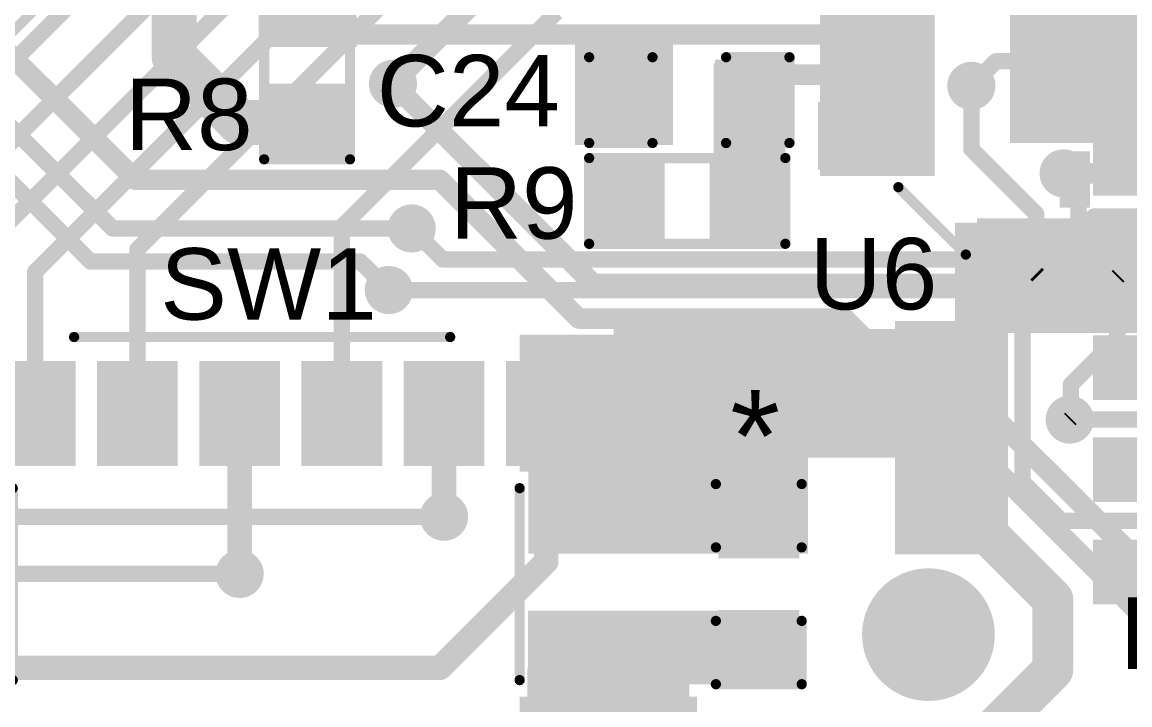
# Model space of a CAD drawing. Header units: millimetres. Extents: x -1.41 to 1.41, y -0.13 to 2.68.
# Drawn here: x -0.081 to 0.461, y 0.28 to 0.614 of the extents above; entities that cross this region are included whole.
import ezdxf

# ---------------------------------------------------------------- set-up
doc = ezdxf.new("R2010")
doc.units = ezdxf.units.MM
doc.header["$MEASUREMENT"] = 0
for name, color, linetype in [('BottomLayer', 5, 'Continuous'), ('BottomPaste', 16, 'Continuous'), ('BottomSolder', 6, 'Continuous'), ('Mechanical2', 216, 'Continuous'), ('PadHoleLayer', 156, 'Continuous'), ('TopLayer', 1, 'Continuous'), ('TopOverlay', 2, 'Continuous'), ('TopPaste', 8, 'Continuous'), ('TopSolder', 216, 'Continuous'), ('ViaHoleLayer', 16, 'Continuous')]:
    doc.layers.add(name, color=color, linetype=linetype)
doc.styles.add('Arial', font='arial.ttf', dxfattribs={"height": 0.2})

# ---------------------------------------------------------------- blocks, each defined once
blk = doc.blocks.new('TACTILE_SWITCH_13MM_ACTUATOR_8')
at = {"layer": 'TopLayer'}
for points in [[(-0.2066929, 0.11811025), (-0.1279527, 0.11811025), (-0.1279527, 0.05905515), (-0.2066929, 0.05905515)], [(0.1279528, 0.11811025), (0.206693, 0.11811025), (0.206693, 0.05905515), (0.1279528, 0.05905515)], [(-0.2066929, -0.05905515), (-0.1279527, -0.05905515), (-0.1279527, -0.11811025), (-0.2066929, -0.11811025)], [(0.1279528, -0.05905515), (0.206693, -0.05905515), (0.206693, -0.11811025), (0.1279528, -0.11811025)]]:
    blk.add_hatch(color=1, dxfattribs=at).paths.add_polyline_path(points)
at = {"layer": 'TopPaste'}
for points in [[(-0.2066929, 0.11811025), (-0.1279527, 0.11811025), (-0.1279527, 0.05905515), (-0.2066929, 0.05905515)], [(0.1279528, 0.11811025), (0.206693, 0.11811025), (0.206693, 0.05905515), (0.1279528, 0.05905515)], [(-0.2066929, -0.05905515), (-0.1279527, -0.05905515), (-0.1279527, -0.11811025), (-0.2066929, -0.11811025)], [(0.1279528, -0.05905515), (0.206693, -0.05905515), (0.206693, -0.11811025), (0.1279528, -0.11811025)]]:
    blk.add_hatch(color=8, dxfattribs=at).paths.add_polyline_path(points)
at = {"layer": 'TopSolder'}
for points in [[(-0.2106929, 0.12211025), (-0.1239527, 0.12211025), (-0.1239527, 0.05505515), (-0.2106929, 0.05505515)], [(0.1239528, 0.12211025), (0.210693, 0.12211025), (0.210693, 0.05505515), (0.1239528, 0.05505515)], [(-0.2106929, -0.05505515), (-0.1239527, -0.05505515), (-0.1239527, -0.12211025), (-0.2106929, -0.12211025)], [(0.1239528, -0.05505515), (0.210693, -0.05505515), (0.210693, -0.12211025), (0.1239528, -0.12211025)]]:
    blk.add_hatch(color=216, dxfattribs=at).paths.add_polyline_path(points)
at = {"layer": 'TopOverlay', "const_width": 0.005}
for points in [[(0.094, 0.121), (-0.09, 0.121)], [(-0.124, 0.047), (-0.124, -0.047)], [(0.1240001, 0.047), (0.1240001, -0.047)], [(0.094, -0.121), (-0.09, -0.121)]]:
    blk.add_lwpolyline(points, dxfattribs=at)
at = {"layer": 'TopOverlay', "const_width": 0.0025}
for points in [[(-0.09125, 0.121, 1), (-0.08875, 0.121, 1)], [(0.09275, 0.121, 1), (0.09525, 0.121, 1)], [(-0.12525, 0.047, 1), (-0.12275, 0.047, 1)], [(0.1227501, 0.047, 1), (0.1252501, 0.047, 1)], [(-0.12525, -0.047, 1), (-0.12275, -0.047, 1)], [(0.1227501, -0.047, 1), (0.1252501, -0.047, 1)], [(-0.09125, -0.121, 1), (-0.08875, -0.121, 1)], [(0.09275, -0.121, 1), (0.09525, -0.121, 1)]]:
    blk.add_lwpolyline(points, format="xyb", close=True, dxfattribs=at)
blk = doc.blocks.new('RES0603_10')
at = {"layer": 'TopLayer'}
for points in [[(-0.015, 0.0175), (-0.015, -0.0175), (-0.045, -0.0175), (-0.045, 0.0175)], [(0.045, 0.0175), (0.045, -0.0175), (0.015, -0.0175), (0.015, 0.0175)]]:
    blk.add_hatch(color=1, dxfattribs=at).paths.add_polyline_path(points)
at = {"layer": 'TopPaste'}
for points in [[(-0.015, 0.0175), (-0.015, -0.0175), (-0.045, -0.0175), (-0.045, 0.0175)], [(0.045, 0.0175), (0.045, -0.0175), (0.015, -0.0175), (0.015, 0.0175)]]:
    blk.add_hatch(color=8, dxfattribs=at).paths.add_polyline_path(points)
at = {"layer": 'TopSolder'}
for points in [[(-0.011, 0.0215), (-0.011, -0.0215), (-0.049, -0.0215), (-0.049, 0.0215)], [(0.049, 0.0215), (0.049, -0.0215), (0.011, -0.0215), (0.011, 0.0215)]]:
    blk.add_hatch(color=216, dxfattribs=at).paths.add_polyline_path(points)
at = {"layer": 'TopOverlay', "const_width": 0.005}
for points in [[(-0.048, -0.021), (-0.048, 0.021)], [(-0.048, 0.021), (0.048, 0.021)], [(0.048, -0.021), (0.048, 0.021)], [(-0.048, -0.021), (0.048, -0.021)]]:
    blk.add_lwpolyline(points, dxfattribs=at)
at = {"layer": 'TopOverlay', "const_width": 0.0025}
for points in [[(-0.04925, 0.021, 1), (-0.04675, 0.021, 1)], [(-0.04925, 0.021, 1), (-0.04675, 0.021, 1)], [(0.04675, 0.021, 1), (0.04925, 0.021, 1)], [(0.04675, 0.021, 1), (0.04925, 0.021, 1)], [(-0.04925, -0.021, 1), (-0.04675, -0.021, 1)], [(-0.04925, -0.021, 1), (-0.04675, -0.021, 1)], [(0.04675, -0.021, 1), (0.04925, -0.021, 1)], [(0.04675, -0.021, 1), (0.04925, -0.021, 1)]]:
    blk.add_lwpolyline(points, format="xyb", close=True, dxfattribs=at)
blk = doc.blocks.new('16_SOIC_B_15')
at = {"layer": 'BottomLayer'}
for points in [[(0.1437008, 0.186811), (0.222441, 0.186811), (0.222441, 0.163189), (0.1437008, 0.163189)], [(0.1437008, 0.136811), (0.222441, 0.136811), (0.222441, 0.113189), (0.1437008, 0.113189)], [(0.1437008, 0.086811), (0.222441, 0.086811), (0.222441, 0.063189), (0.1437008, 0.063189)], [(0.1437008, 0.036811), (0.222441, 0.036811), (0.222441, 0.013189), (0.1437008, 0.013189)], [(0.1437008, -0.013189), (0.222441, -0.013189), (0.222441, -0.036811), (0.1437008, -0.036811)], [(0.1437008, -0.063189), (0.222441, -0.063189), (0.222441, -0.086811), (0.1437008, -0.086811)]]:
    blk.add_hatch(color=5, dxfattribs=at).paths.add_polyline_path(points)
at = {"layer": 'BottomPaste'}
for points in [[(0.1437008, 0.186811), (0.222441, 0.186811), (0.222441, 0.163189), (0.1437008, 0.163189)], [(0.1437008, 0.136811), (0.222441, 0.136811), (0.222441, 0.113189), (0.1437008, 0.113189)], [(0.1437008, 0.086811), (0.222441, 0.086811), (0.222441, 0.063189), (0.1437008, 0.063189)], [(0.1437008, 0.036811), (0.222441, 0.036811), (0.222441, 0.013189), (0.1437008, 0.013189)], [(0.1437008, -0.013189), (0.222441, -0.013189), (0.222441, -0.036811), (0.1437008, -0.036811)], [(0.1437008, -0.063189), (0.222441, -0.063189), (0.222441, -0.086811), (0.1437008, -0.086811)]]:
    blk.add_hatch(color=16, dxfattribs=at).paths.add_polyline_path(points)
at = {"layer": 'BottomSolder'}
for points in [[(0.1397008, 0.190811), (0.226441, 0.190811), (0.226441, 0.159189), (0.1397008, 0.159189)], [(0.1397008, 0.140811), (0.226441, 0.140811), (0.226441, 0.109189), (0.1397008, 0.109189)], [(0.1397008, 0.090811), (0.226441, 0.090811), (0.226441, 0.059189), (0.1397008, 0.059189)], [(0.1397008, 0.040811), (0.226441, 0.040811), (0.226441, 0.009189), (0.1397008, 0.009189)], [(0.1397008, -0.009189), (0.226441, -0.009189), (0.226441, -0.040811), (0.1397008, -0.040811)], [(0.1397008, -0.059189), (0.226441, -0.059189), (0.226441, -0.090811), (0.1397008, -0.090811)]]:
    blk.add_hatch(color=6, dxfattribs=at).paths.add_polyline_path(points)
blk = doc.blocks.new('CAP_0603_81')
at = {"layer": 'TopLayer'}
for points in [[(-0.015, 0.0175), (-0.015, -0.0175), (-0.045, -0.0175), (-0.045, 0.0175)], [(0.045, 0.0175), (0.045, -0.0175), (0.015, -0.0175), (0.015, 0.0175)]]:
    blk.add_hatch(color=1, dxfattribs=at).paths.add_polyline_path(points)
at = {"layer": 'TopPaste'}
for points in [[(-0.015, 0.0175), (-0.015, -0.0175), (-0.045, -0.0175), (-0.045, 0.0175)], [(0.045, 0.0175), (0.045, -0.0175), (0.015, -0.0175), (0.015, 0.0175)]]:
    blk.add_hatch(color=8, dxfattribs=at).paths.add_polyline_path(points)
at = {"layer": 'TopSolder'}
for points in [[(-0.0126378, 0.0198622), (-0.0126378, -0.0198622), (-0.0473622, -0.0198622), (-0.0473622, 0.0198622)], [(0.0473622, 0.0198622), (0.0473622, -0.0198622), (0.0126378, -0.0198622), (0.0126378, 0.0198622)]]:
    blk.add_hatch(color=216, dxfattribs=at).paths.add_polyline_path(points)
at = {"layer": 'TopOverlay', "const_width": 0.005}
for points in [[(-0.018, 0.021), (-0.049, 0.021)], [(-0.049, -0.021), (-0.049, 0.021)], [(0.049, 0.021), (0.018, 0.021)], [(0.049, -0.021), (0.049, 0.021)], [(-0.018, -0.021), (-0.049, -0.021)], [(0.049, -0.021), (0.018, -0.021)]]:
    blk.add_lwpolyline(points, dxfattribs=at)
at = {"layer": 'TopOverlay', "const_width": 0.0025}
for points in [[(-0.05025, 0.021, 1), (-0.04775, 0.021, 1)], [(-0.05025, 0.021, 1), (-0.04775, 0.021, 1)], [(-0.01925, 0.021, 1), (-0.01675, 0.021, 1)], [(0.01675, 0.021, 1), (0.01925, 0.021, 1)], [(0.04775, 0.021, 1), (0.05025, 0.021, 1)], [(0.04775, 0.021, 1), (0.05025, 0.021, 1)], [(-0.05025, -0.021, 1), (-0.04775, -0.021, 1)], [(-0.05025, -0.021, 1), (-0.04775, -0.021, 1)], [(-0.01925, -0.021, 1), (-0.01675, -0.021, 1)], [(0.01675, -0.021, 1), (0.01925, -0.021, 1)], [(0.04775, -0.021, 1), (0.05025, -0.021, 1)], [(0.04775, -0.021, 1), (0.05025, -0.021, 1)]]:
    blk.add_lwpolyline(points, format="xyb", close=True, dxfattribs=at)
blk = doc.blocks.new('C___0603_97')
at = {"layer": 'TopLayer'}
for points in [[(-0.015, 0.0175), (-0.015, -0.0175), (-0.045, -0.0175), (-0.045, 0.0175)], [(0.045, 0.0175), (0.045, -0.0175), (0.015, -0.0175), (0.015, 0.0175)]]:
    blk.add_hatch(color=1, dxfattribs=at).paths.add_polyline_path(points)
at = {"layer": 'TopPaste'}
for points in [[(-0.015, 0.0175), (-0.015, -0.0175), (-0.045, -0.0175), (-0.045, 0.0175)], [(0.045, 0.0175), (0.045, -0.0175), (0.015, -0.0175), (0.015, 0.0175)]]:
    blk.add_hatch(color=8, dxfattribs=at).paths.add_polyline_path(points)
at = {"layer": 'TopSolder'}
for points in [[(-0.0126378, 0.0198622), (-0.0126378, -0.0198622), (-0.0473622, -0.0198622), (-0.0473622, 0.0198622)], [(0.0473622, 0.0198622), (0.0473622, -0.0198622), (0.0126378, -0.0198622), (0.0126378, 0.0198622)]]:
    blk.add_hatch(color=216, dxfattribs=at).paths.add_polyline_path(points)
at = {"layer": 'TopOverlay', "const_width": 0.005}
for points in [[(-0.049, 0.021), (-0.018, 0.021)], [(-0.049, -0.021), (-0.049, 0.021)], [(0.018, 0.021), (0.049, 0.021)], [(0.049, -0.021), (0.049, 0.021)], [(-0.049, -0.021), (-0.018, -0.021)], [(0.018, -0.021), (0.049, -0.021)]]:
    blk.add_lwpolyline(points, dxfattribs=at)
at = {"layer": 'TopOverlay', "const_width": 0.0025}
for points in [[(-0.05025, 0.021, 1), (-0.04775, 0.021, 1)], [(-0.05025, 0.021, 1), (-0.04775, 0.021, 1)], [(-0.01925, 0.021, 1), (-0.01675, 0.021, 1)], [(0.01675, 0.021, 1), (0.01925, 0.021, 1)], [(0.04775, 0.021, 1), (0.05025, 0.021, 1)], [(0.04775, 0.021, 1), (0.05025, 0.021, 1)], [(-0.05025, -0.021, 1), (-0.04775, -0.021, 1)], [(-0.05025, -0.021, 1), (-0.04775, -0.021, 1)], [(-0.01925, -0.021, 1), (-0.01675, -0.021, 1)], [(0.01675, -0.021, 1), (0.01925, -0.021, 1)], [(0.04775, -0.021, 1), (0.05025, -0.021, 1)], [(0.04775, -0.021, 1), (0.05025, -0.021, 1)]]:
    blk.add_lwpolyline(points, format="xyb", close=True, dxfattribs=at)
blk = doc.blocks.new('M55_7012642R_B_124')
at = {"layer": 'BottomLayer'}
for points in [[(-0.42185035, -0.0433072), (-0.37460625, -0.0433072), (-0.37460625, -0.1496064), (-0.42185035, -0.1496064)], [(-0.28425195, -0.12992135), (-0.31574805, -0.12992135), (-0.31574805, -0.08661425), (-0.28425195, -0.08661425)], [(-0.23425195, -0.12992135), (-0.26574805, -0.12992135), (-0.26574805, -0.08661425), (-0.23425195, -0.08661425)], [(-0.18425195, -0.12992135), (-0.21574805, -0.12992135), (-0.21574805, -0.08661425), (-0.18425195, -0.08661425)], [(-0.13425195, -0.12992135), (-0.16574805, -0.12992135), (-0.16574805, -0.08661425), (-0.13425195, -0.08661425)], [(-0.08425195, -0.12992135), (-0.11574805, -0.12992135), (-0.11574805, -0.08661425), (-0.08425195, -0.08661425)], [(-0.03425195, -0.12992135), (-0.06574805, -0.12992135), (-0.06574805, -0.08661425), (-0.03425195, -0.08661425)], [(0.01574805, -0.12992135), (-0.01574805, -0.12992135), (-0.01574805, -0.08661425), (0.01574805, -0.08661425)], [(0.06574805, -0.12992135), (0.03425195, -0.12992135), (0.03425195, -0.08661425), (0.06574805, -0.08661425)]]:
    blk.add_hatch(color=5, dxfattribs=at).paths.add_polyline_path(points)
at = {"layer": 'BottomPaste'}
for points in [[(-0.42185035, -0.0433072), (-0.37460625, -0.0433072), (-0.37460625, -0.1496064), (-0.42185035, -0.1496064)], [(-0.28425195, -0.12992135), (-0.31574805, -0.12992135), (-0.31574805, -0.08661425), (-0.28425195, -0.08661425)], [(-0.23425195, -0.12992135), (-0.26574805, -0.12992135), (-0.26574805, -0.08661425), (-0.23425195, -0.08661425)], [(-0.18425195, -0.12992135), (-0.21574805, -0.12992135), (-0.21574805, -0.08661425), (-0.18425195, -0.08661425)], [(-0.13425195, -0.12992135), (-0.16574805, -0.12992135), (-0.16574805, -0.08661425), (-0.13425195, -0.08661425)], [(-0.08425195, -0.12992135), (-0.11574805, -0.12992135), (-0.11574805, -0.08661425), (-0.08425195, -0.08661425)], [(-0.03425195, -0.12992135), (-0.06574805, -0.12992135), (-0.06574805, -0.08661425), (-0.03425195, -0.08661425)], [(0.01574805, -0.12992135), (-0.01574805, -0.12992135), (-0.01574805, -0.08661425), (0.01574805, -0.08661425)], [(0.06574805, -0.12992135), (0.03425195, -0.12992135), (0.03425195, -0.08661425), (0.06574805, -0.08661425)]]:
    blk.add_hatch(color=16, dxfattribs=at).paths.add_polyline_path(points)
at = {"layer": 'BottomSolder'}
h = blk.add_hatch(color=6, dxfattribs=at)
edge = h.paths.add_edge_path()
edge.add_arc((-0.3870079, -1e-07), 0.004, 0, 360)
for points in [[(-0.42585035, -0.0393072), (-0.37060625, -0.0393072), (-0.37060625, -0.1536064), (-0.42585035, -0.1536064)], [(-0.28025195, -0.13392135), (-0.31974805, -0.13392135), (-0.31974805, -0.08261425), (-0.28025195, -0.08261425)], [(-0.23025195, -0.13392135), (-0.26974805, -0.13392135), (-0.26974805, -0.08261425), (-0.23025195, -0.08261425)], [(-0.18025195, -0.13392135), (-0.21974805, -0.13392135), (-0.21974805, -0.08261425), (-0.18025195, -0.08261425)], [(-0.13025195, -0.13392135), (-0.16974805, -0.13392135), (-0.16974805, -0.08261425), (-0.13025195, -0.08261425)], [(-0.08025195, -0.13392135), (-0.11974805, -0.13392135), (-0.11974805, -0.08261425), (-0.08025195, -0.08261425)], [(-0.03025195, -0.13392135), (-0.06974805, -0.13392135), (-0.06974805, -0.08261425), (-0.03025195, -0.08261425)], [(0.01974805, -0.13392135), (-0.01974805, -0.13392135), (-0.01974805, -0.08261425), (0.01974805, -0.08261425)], [(0.06974805, -0.13392135), (0.03025195, -0.13392135), (0.03025195, -0.08261425), (0.06974805, -0.08261425)]]:
    blk.add_hatch(color=6, dxfattribs=at).paths.add_polyline_path(points)
at = {"layer": 'PadHoleLayer'}
h = blk.add_hatch(color=156, dxfattribs=at)
edge = h.paths.add_edge_path()
edge.add_arc((-0.3870079, -1e-07), 0.0324803, 0, 360)
at = {"layer": 'TopSolder'}
h = blk.add_hatch(color=216, dxfattribs=at)
edge = h.paths.add_edge_path()
edge.add_arc((-0.3870079, -1e-07), 0.004, 0, 360)
blk = doc.blocks.new('PRT_10474_129')
at = {"layer": 'TopOverlay', "const_width": 0.005}
blk.add_lwpolyline([(-0.318, -0.052), (-0.266, -0.104)], dxfattribs=at)
blk = doc.blocks.new('RES0603_139')
at = {"layer": 'TopLayer'}
for points in [[(-0.015, 0.0175), (-0.015, -0.0175), (-0.045, -0.0175), (-0.045, 0.0175)], [(0.045, 0.0175), (0.045, -0.0175), (0.015, -0.0175), (0.015, 0.0175)]]:
    blk.add_hatch(color=1, dxfattribs=at).paths.add_polyline_path(points)
at = {"layer": 'TopPaste'}
for points in [[(-0.015, 0.0175), (-0.015, -0.0175), (-0.045, -0.0175), (-0.045, 0.0175)], [(0.045, 0.0175), (0.045, -0.0175), (0.015, -0.0175), (0.015, 0.0175)]]:
    blk.add_hatch(color=8, dxfattribs=at).paths.add_polyline_path(points)
at = {"layer": 'TopSolder'}
for points in [[(-0.011, 0.0215), (-0.011, -0.0215), (-0.049, -0.0215), (-0.049, 0.0215)], [(0.049, 0.0215), (0.049, -0.0215), (0.011, -0.0215), (0.011, 0.0215)]]:
    blk.add_hatch(color=216, dxfattribs=at).paths.add_polyline_path(points)
at = {"layer": 'TopOverlay', "const_width": 0.005}
for points in [[(-0.048, 0.021), (0.048, 0.021)], [(-0.048, 0.021), (-0.048, -0.021)], [(0.048, 0.021), (0.048, -0.021)], [(-0.048, -0.021), (0.048, -0.021)]]:
    blk.add_lwpolyline(points, dxfattribs=at)
at = {"layer": 'TopOverlay', "const_width": 0.0025}
for points in [[(-0.04925, 0.021, 1), (-0.04675, 0.021, 1)], [(-0.04925, 0.021, 1), (-0.04675, 0.021, 1)], [(0.04675, 0.021, 1), (0.04925, 0.021, 1)], [(0.04675, 0.021, 1), (0.04925, 0.021, 1)], [(-0.04925, -0.021, 1), (-0.04675, -0.021, 1)], [(-0.04925, -0.021, 1), (-0.04675, -0.021, 1)], [(0.04675, -0.021, 1), (0.04925, -0.021, 1)], [(0.04675, -0.021, 1), (0.04925, -0.021, 1)]]:
    blk.add_lwpolyline(points, format="xyb", close=True, dxfattribs=at)
blk = doc.blocks.new('48_TQFP_EP__7X7__163')
at = {"layer": 'TopLayer'}
for points in [[(0.0984252, 0.0984252), (0.0984252, -0.0984252), (-0.0984252, -0.0984252), (-0.0984252, 0.0984252)], [(-0.14330705, -0.0429134), (-0.14330705, -0.0555118), (-0.19133855, -0.0555118), (-0.19133855, -0.0429134)], [(-0.14330705, -0.0625985), (-0.14330705, -0.0751969), (-0.19133855, -0.0751969), (-0.19133855, -0.0625985)], [(-0.14330705, -0.0822835), (-0.14330705, -0.0948819), (-0.19133855, -0.0948819), (-0.19133855, -0.0822835)], [(-0.14330705, -0.1019685), (-0.14330705, -0.1145669), (-0.19133855, -0.1145669), (-0.19133855, -0.1019685)], [(-0.1019685, -0.14330705), (-0.1019685, -0.19133855), (-0.1145669, -0.19133855), (-0.1145669, -0.14330705)], [(-0.0822835, -0.14330705), (-0.0822835, -0.19133855), (-0.0948819, -0.19133855), (-0.0948819, -0.14330705)], [(-0.0625984, -0.14330705), (-0.0625984, -0.19133855), (-0.0751968, -0.19133855), (-0.0751968, -0.14330705)], [(-0.0429134, -0.14330705), (-0.0429134, -0.19133855), (-0.0555118, -0.19133855), (-0.0555118, -0.14330705)]]:
    blk.add_hatch(color=1, dxfattribs=at).paths.add_polyline_path(points)
at = {"layer": 'TopPaste'}
for points in [[(0.0984252, 0.0984252), (0.0984252, -0.0984252), (-0.0984252, -0.0984252), (-0.0984252, 0.0984252)], [(-0.14330705, -0.0429134), (-0.14330705, -0.0555118), (-0.19133855, -0.0555118), (-0.19133855, -0.0429134)], [(-0.14330705, -0.0625985), (-0.14330705, -0.0751969), (-0.19133855, -0.0751969), (-0.19133855, -0.0625985)], [(-0.14330705, -0.0822835), (-0.14330705, -0.0948819), (-0.19133855, -0.0948819), (-0.19133855, -0.0822835)], [(-0.14330705, -0.1019685), (-0.14330705, -0.1145669), (-0.19133855, -0.1145669), (-0.19133855, -0.1019685)], [(-0.1019685, -0.14330705), (-0.1019685, -0.19133855), (-0.1145669, -0.19133855), (-0.1145669, -0.14330705)], [(-0.0822835, -0.14330705), (-0.0822835, -0.19133855), (-0.0948819, -0.19133855), (-0.0948819, -0.14330705)], [(-0.0625984, -0.14330705), (-0.0625984, -0.19133855), (-0.0751968, -0.19133855), (-0.0751968, -0.14330705)], [(-0.0429134, -0.14330705), (-0.0429134, -0.19133855), (-0.0555118, -0.19133855), (-0.0555118, -0.14330705)]]:
    blk.add_hatch(color=8, dxfattribs=at).paths.add_polyline_path(points)
at = {"layer": 'TopSolder'}
for points in [[(0.1024252, 0.1024252), (0.1024252, -0.1024252), (-0.1024252, -0.1024252), (-0.1024252, 0.1024252)], [(-0.13930705, -0.0389134), (-0.13930705, -0.0595118), (-0.19533855, -0.0595118), (-0.19533855, -0.0389134)], [(-0.13930705, -0.0585985), (-0.13930705, -0.0791969), (-0.19533855, -0.0791969), (-0.19533855, -0.0585985)], [(-0.13930705, -0.0782835), (-0.13930705, -0.0988819), (-0.19533855, -0.0988819), (-0.19533855, -0.0782835)], [(-0.13930705, -0.0979685), (-0.13930705, -0.1185669), (-0.19533855, -0.1185669), (-0.19533855, -0.0979685)], [(-0.0979685, -0.13930705), (-0.0979685, -0.19533855), (-0.1185669, -0.19533855), (-0.1185669, -0.13930705)], [(-0.0782835, -0.13930705), (-0.0782835, -0.19533855), (-0.0988819, -0.19533855), (-0.0988819, -0.13930705)], [(-0.0585984, -0.13930705), (-0.0585984, -0.19533855), (-0.0791968, -0.19533855), (-0.0791968, -0.13930705)], [(-0.0389134, -0.13930705), (-0.0389134, -0.19533855), (-0.0595118, -0.19533855), (-0.0595118, -0.13930705)]]:
    blk.add_hatch(color=216, dxfattribs=at).paths.add_polyline_path(points)
at = {"layer": 'TopOverlay', "const_width": 0.005}
blk.add_lwpolyline([(-0.157, -0.1239999), (-0.124, -0.1569999)], dxfattribs=at)
at = {"layer": 'TopOverlay', "const_width": 0.0025}
for points in [[(-0.15825, -0.1239999, 1), (-0.15575, -0.1239999, 1)], [(-0.12525, -0.1569999, 1), (-0.12275, -0.1569999, 1)]]:
    blk.add_lwpolyline(points, format="xyb", close=True, dxfattribs=at)

msp = doc.modelspace()

# ---------------------------------------------------------------- hatches: boundary and pattern name
at = {"layer": 'BottomLayer'}
h = msp.add_hatch(color=5, dxfattribs=at)
edge = h.paths.add_edge_path()
edge.add_arc((0.1, 0.584), 0.011811, 0, 360)
h = msp.add_hatch(color=5, dxfattribs=at)
edge = h.paths.add_edge_path()
edge.add_arc((0.383, 0.583), 0.011811, 0, 360)
h = msp.add_hatch(color=5, dxfattribs=at)
edge = h.paths.add_edge_path()
edge.add_arc((0.335, 0.557), 0.011811, 0, 360)
h = msp.add_hatch(color=5, dxfattribs=at)
edge = h.paths.add_edge_path()
edge.add_arc((0.4281298, 0.5401298), 0.011811, 0, 360)
h = msp.add_hatch(color=5, dxfattribs=at)
edge = h.paths.add_edge_path()
edge.add_arc((0.214, 0.526), 0.011811, 0, 360)
h = msp.add_hatch(color=5, dxfattribs=at)
edge = h.paths.add_edge_path()
edge.add_arc((0.1091631, 0.5131631), 0.011811, 0, 360)
h = msp.add_hatch(color=5, dxfattribs=at)
edge = h.paths.add_edge_path()
edge.add_arc((0.098, 0.483), 0.011811, 0, 360)
msp.add_hatch(color=5, dxfattribs=at).paths.add_polyline_path([(0.208, 0.401), (0.397, 0.401), (0.397, 0.464), (0.208, 0.464)])
h = msp.add_hatch(color=5, dxfattribs=at)
edge = h.paths.add_edge_path()
edge.add_arc((0.283, 0.432), 0.011811, 0, 360)
h = msp.add_hatch(color=5, dxfattribs=at)
edge = h.paths.add_edge_path()
edge.add_arc((0.4311184, 0.4195553), 0.011811, 0, 360)
h = msp.add_hatch(color=5, dxfattribs=at)
edge = h.paths.add_edge_path()
edge.add_arc((0.125, 0.372), 0.011811, 0, 360)
h = msp.add_hatch(color=5, dxfattribs=at)
edge = h.paths.add_edge_path()
edge.add_arc((0.025, 0.344), 0.011811, 0, 360)
at = {"layer": 'BottomSolder'}
h = msp.add_hatch(color=6, dxfattribs=at)
edge = h.paths.add_edge_path()
edge.add_arc((0.1, 0.584), 0.0059055, 0, 360)
h = msp.add_hatch(color=6, dxfattribs=at)
edge = h.paths.add_edge_path()
edge.add_arc((0.383, 0.583), 0.0059055, 0, 360)
h = msp.add_hatch(color=6, dxfattribs=at)
edge = h.paths.add_edge_path()
edge.add_arc((0.335, 0.557), 0.0059055, 0, 360)
h = msp.add_hatch(color=6, dxfattribs=at)
edge = h.paths.add_edge_path()
edge.add_arc((0.4281298, 0.5401298), 0.0059055, 0, 360)
h = msp.add_hatch(color=6, dxfattribs=at)
edge = h.paths.add_edge_path()
edge.add_arc((0.214, 0.526), 0.0059055, 0, 360)
h = msp.add_hatch(color=6, dxfattribs=at)
edge = h.paths.add_edge_path()
edge.add_arc((0.1091631, 0.5131631), 0.0059055, 0, 360)
h = msp.add_hatch(color=6, dxfattribs=at)
edge = h.paths.add_edge_path()
edge.add_arc((0.098, 0.483), 0.0059055, 0, 360)
h = msp.add_hatch(color=6, dxfattribs=at)
edge = h.paths.add_edge_path()
edge.add_arc((0.283, 0.432), 0.0059055, 0, 360)
h = msp.add_hatch(color=6, dxfattribs=at)
edge = h.paths.add_edge_path()
edge.add_arc((0.4311184, 0.4195553), 0.0059055, 0, 360)
h = msp.add_hatch(color=6, dxfattribs=at)
edge = h.paths.add_edge_path()
edge.add_arc((0.125, 0.372), 0.0059055, 0, 360)
h = msp.add_hatch(color=6, dxfattribs=at)
edge = h.paths.add_edge_path()
edge.add_arc((0.025, 0.344), 0.0059055, 0, 360)
at = {"layer": 'TopLayer'}
for points in [[(0.0342852, 0.602), (0.0822852, 0.602), (0.0822852, 0.647), (0.0342852, 0.647)], [(0.189, 0.554), (0.237, 0.554), (0.237, 0.611841), (0.189, 0.611841)], [(0.257, 0.509), (0.292, 0.509), (0.292, 0.594), (0.257, 0.594)], [(0.308, 0.542), (0.362, 0.542), (0.362, 0.575), (0.308, 0.575)], [(0.4261298, 0.5233715), (0.441, 0.5233715), (0.441, 0.5509999), (0.4261298, 0.5509999)], [(0.375, 0.464), (0.401, 0.464), (0.401, 0.516), (0.375, 0.516)], [(0.1661961, 0.354), (0.3029999, 0.354), (0.3029999, 0.456), (0.1661961, 0.456)], [(0.166, 0.29), (0.298, 0.29), (0.298, 0.326), (0.166, 0.326)], [(0.1656993, 0.2507797), (0.2449999, 0.2507797), (0.2449999, 0.2977797), (0.1656993, 0.2977797)]]:
    msp.add_hatch(color=1, dxfattribs=at).paths.add_polyline_path(points)
h = msp.add_hatch(color=1, dxfattribs=at)
edge = h.paths.add_edge_path()
edge.add_arc((0.1, 0.584), 0.011811, 0, 360)
h = msp.add_hatch(color=1, dxfattribs=at)
edge = h.paths.add_edge_path()
edge.add_arc((0.383, 0.583), 0.011811, 0, 360)
h = msp.add_hatch(color=1, dxfattribs=at)
edge = h.paths.add_edge_path()
edge.add_arc((0.335, 0.557), 0.011811, 0, 360)
h = msp.add_hatch(color=1, dxfattribs=at)
edge = h.paths.add_edge_path()
edge.add_arc((0.4281298, 0.5401298), 0.011811, 0, 360)
h = msp.add_hatch(color=1, dxfattribs=at)
edge = h.paths.add_edge_path()
edge.add_arc((0.214, 0.526), 0.011811, 0, 360)
h = msp.add_hatch(color=1, dxfattribs=at)
edge = h.paths.add_edge_path()
edge.add_arc((0.1091631, 0.5131631), 0.011811, 0, 360)
h = msp.add_hatch(color=1, dxfattribs=at)
edge = h.paths.add_edge_path()
edge.add_arc((0.098, 0.483), 0.011811, 0, 360)
h = msp.add_hatch(color=1, dxfattribs=at)
edge = h.paths.add_edge_path()
edge.add_arc((0.283, 0.432), 0.011811, 0, 360)
h = msp.add_hatch(color=1, dxfattribs=at)
edge = h.paths.add_edge_path()
edge.add_arc((0.4311184, 0.4195553), 0.011811, 0, 360)
h = msp.add_hatch(color=1, dxfattribs=at)
edge = h.paths.add_edge_path()
edge.add_arc((0.125, 0.372), 0.011811, 0, 360)
h = msp.add_hatch(color=1, dxfattribs=at)
edge = h.paths.add_edge_path()
edge.add_arc((0.025, 0.344), 0.011811, 0, 360)
at = {"layer": 'TopSolder'}
h = msp.add_hatch(color=216, dxfattribs=at)
edge = h.paths.add_edge_path()
edge.add_arc((0.1, 0.584), 0.0059055, 0, 360)
h = msp.add_hatch(color=216, dxfattribs=at)
edge = h.paths.add_edge_path()
edge.add_arc((0.383, 0.583), 0.0059055, 0, 360)
h = msp.add_hatch(color=216, dxfattribs=at)
edge = h.paths.add_edge_path()
edge.add_arc((0.335, 0.557), 0.0059055, 0, 360)
h = msp.add_hatch(color=216, dxfattribs=at)
edge = h.paths.add_edge_path()
edge.add_arc((0.4281298, 0.5401298), 0.0059055, 0, 360)
h = msp.add_hatch(color=216, dxfattribs=at)
edge = h.paths.add_edge_path()
edge.add_arc((0.214, 0.526), 0.0059055, 0, 360)
h = msp.add_hatch(color=216, dxfattribs=at)
edge = h.paths.add_edge_path()
edge.add_arc((0.1091631, 0.5131631), 0.0059055, 0, 360)
h = msp.add_hatch(color=216, dxfattribs=at)
edge = h.paths.add_edge_path()
edge.add_arc((0.098, 0.483), 0.0059055, 0, 360)
h = msp.add_hatch(color=216, dxfattribs=at)
edge = h.paths.add_edge_path()
edge.add_arc((0.283, 0.432), 0.0059055, 0, 360)
h = msp.add_hatch(color=216, dxfattribs=at)
edge = h.paths.add_edge_path()
edge.add_arc((0.4311184, 0.4195553), 0.0059055, 0, 360)
h = msp.add_hatch(color=216, dxfattribs=at)
edge = h.paths.add_edge_path()
edge.add_arc((0.125, 0.372), 0.0059055, 0, 360)
h = msp.add_hatch(color=216, dxfattribs=at)
edge = h.paths.add_edge_path()
edge.add_arc((0.025, 0.344), 0.0059055, 0, 360)
at = {"layer": 'ViaHoleLayer'}
h = msp.add_hatch(color=16, dxfattribs=at)
edge = h.paths.add_edge_path()
edge.add_arc((0.1, 0.584), 0.0059055, 0, 360)
h = msp.add_hatch(color=16, dxfattribs=at)
edge = h.paths.add_edge_path()
edge.add_arc((0.383, 0.583), 0.0059055, 0, 360)
h = msp.add_hatch(color=16, dxfattribs=at)
edge = h.paths.add_edge_path()
edge.add_arc((0.335, 0.557), 0.0059055, 0, 360)
h = msp.add_hatch(color=16, dxfattribs=at)
edge = h.paths.add_edge_path()
edge.add_arc((0.4281298, 0.5401298), 0.0059055, 0, 360)
h = msp.add_hatch(color=16, dxfattribs=at)
edge = h.paths.add_edge_path()
edge.add_arc((0.214, 0.526), 0.0059055, 0, 360)
h = msp.add_hatch(color=16, dxfattribs=at)
edge = h.paths.add_edge_path()
edge.add_arc((0.1091631, 0.5131631), 0.0059055, 0, 360)
h = msp.add_hatch(color=16, dxfattribs=at)
edge = h.paths.add_edge_path()
edge.add_arc((0.098, 0.483), 0.0059055, 0, 360)
h = msp.add_hatch(color=16, dxfattribs=at)
edge = h.paths.add_edge_path()
edge.add_arc((0.283, 0.432), 0.0059055, 0, 360)
h = msp.add_hatch(color=16, dxfattribs=at)
edge = h.paths.add_edge_path()
edge.add_arc((0.4311184, 0.4195553), 0.0059055, 0, 360)
h = msp.add_hatch(color=16, dxfattribs=at)
edge = h.paths.add_edge_path()
edge.add_arc((0.125, 0.372), 0.0059055, 0, 360)
h = msp.add_hatch(color=16, dxfattribs=at)
edge = h.paths.add_edge_path()
edge.add_arc((0.025, 0.344), 0.0059055, 0, 360)

# ---------------------------------------------------------------- linework, layer by layer
at = {"layer": 'BottomLayer'}
for points, const_width in [([(-0.225, 0.4557148), (0.0812852, 0.762)], 0.008), ([(-0.175, 0.467), (0.1040863, 0.7460863)], 0.008), ([(-0.125, 0.479), (0.1270863, 0.7310863)], 0.008), ([(0.0240001, 0.591), (0.1490864, 0.7160863)], 0.008), ([(-0.025, 0.503), (0.142, 0.67)], 0.008), ([(0.1, 0.584), (0.161, 0.645)], 0.01), ([(0.075, 0.514), (0.18, 0.619)], 0.008), ([(0.383, 0.583), (0.395, 0.595)], 0.008), ([(0.395, 0.595), (0.4859291, 0.595)], 0.008), ([(-0.075, 0.492), (0.024, 0.591)], 0.008), ([(0.024, 0.591), (0.0240001, 0.591)], 0.008), ([(0.4281298, 0.5401298), (0.4810589, 0.5401298)], 0.01), ([(0.422, 0.498), (0.443, 0.519)], 0.008), ([(0.443, 0.519), (0.5363137, 0.519)], 0.008), ([(0.075, 0.4225258), (0.075, 0.514)], 0.008), ([(0.1091631, 0.5131631), (0.1243262, 0.498)], 0.008), ([(-0.025, 0.4225258), (-0.025, 0.503)], 0.008), ([(0.1243262, 0.498), (0.422, 0.498)], 0.008), ([(-0.075, 0.4225258), (-0.075, 0.492)], 0.008), ([(0.098, 0.483), (0.3962721, 0.483)], 0.008), ([(0.3962721, 0.483), (0.408, 0.4712721)], 0.008), ([(0.408, 0.389), (0.408, 0.4712721)], 0.008), ([(0.025, 0.344), (0.025, 0.4225258)], 0.012), ([(0.125, 0.372), (0.125, 0.4225258)], 0.012), ([(0.175, 0.35), (0.175, 0.4225258)], 0.012), ([(0.4311184, 0.4195553), (0.5605553, 0.4195553)], 0.008), ([(0.3732283, 0.3811873), (0.3732283, 0.4107148)], 0.02), ([(0.3732283, 0.3811873), (0.4228213, 0.3315943)], 0.02), ([(0.408, 0.389), (0.427, 0.37)], 0.008), ([(0.427, 0.37), (0.649, 0.37)], 0.008), ([(0.123, 0.298), (0.175, 0.35)], 0.012), ([(0.4228213, 0.2969219), (0.4228213, 0.3315943)], 0.02), ([(-0.2857499, 0.298), (0.123, 0.298)], 0.012), ([(0.3732283, 0.2473289), (0.4228213, 0.2969219)], 0.02)]:
    msp.add_lwpolyline(points, dxfattribs=dict(at, const_width=const_width))
for points, const_width in [([(0.393, 0.595, 1), (0.397, 0.595, 1)], 0.004), ([(0.393, 0.595, 1), (0.397, 0.595, 1)], 0.004), ([(0.022, 0.591, 1), (0.026, 0.591, 1)], 0.004), ([(0.022, 0.591, 1), (0.026, 0.591, 1)], 0.004), ([(0.0220001, 0.591, 1), (0.0260001, 0.591, 1)], 0.004), ([(0.0220001, 0.591, 1), (0.0260001, 0.591, 1)], 0.004), ([(0.0975, 0.584, 1), (0.1025, 0.584, 1)], 0.005), ([(0.381, 0.583, 1), (0.385, 0.583, 1)], 0.004), ([(0.4256298, 0.5401298, 1), (0.4306298, 0.5401298, 1)], 0.005), ([(0.441, 0.519, 1), (0.445, 0.519, 1)], 0.004), ([(0.441, 0.519, 1), (0.445, 0.519, 1)], 0.004), ([(0.073, 0.514, 1), (0.077, 0.514, 1)], 0.004), ([(0.073, 0.514, 1), (0.077, 0.514, 1)], 0.004), ([(0.1071631, 0.5131631, 1), (0.1111631, 0.5131631, 1)], 0.004), ([(-0.027, 0.503, 1), (-0.023, 0.503, 1)], 0.004), ([(-0.027, 0.503, 1), (-0.023, 0.503, 1)], 0.004), ([(0.1223262, 0.498, 1), (0.1263262, 0.498, 1)], 0.004), ([(0.1223262, 0.498, 1), (0.1263262, 0.498, 1)], 0.004), ([(0.42, 0.498, 1), (0.424, 0.498, 1)], 0.004), ([(0.42, 0.498, 1), (0.424, 0.498, 1)], 0.004), ([(-0.077, 0.492, 1), (-0.073, 0.492, 1)], 0.004), ([(-0.077, 0.492, 1), (-0.073, 0.492, 1)], 0.004), ([(0.096, 0.483, 1), (0.1, 0.483, 1)], 0.004), ([(0.3942721, 0.483, 1), (0.3982721, 0.483, 1)], 0.004), ([(0.3942721, 0.483, 1), (0.3982721, 0.483, 1)], 0.004), ([(0.406, 0.4712721, 1), (0.41, 0.4712721, 1)], 0.004), ([(0.406, 0.4712721, 1), (0.41, 0.4712721, 1)], 0.004), ([(0.022, 0.4225258, 1), (0.028, 0.4225258, 1)], 0.006), ([(0.122, 0.4225258, 1), (0.128, 0.4225258, 1)], 0.006), ([(0.172, 0.4225258, 1), (0.178, 0.4225258, 1)], 0.006), ([(-0.077, 0.4225258, 1), (-0.073, 0.4225258, 1)], 0.004), ([(-0.027, 0.4225258, 1), (-0.023, 0.4225258, 1)], 0.004), ([(0.073, 0.4225258, 1), (0.077, 0.4225258, 1)], 0.004), ([(0.4291184, 0.4195553, 1), (0.4331184, 0.4195553, 1)], 0.004), ([(0.3682283, 0.4107148, 1), (0.3782283, 0.4107148, 1)], 0.01), ([(0.3682283, 0.3811873, 1), (0.3782283, 0.3811873, 1)], 0.01), ([(0.3682283, 0.3811873, 1), (0.3782283, 0.3811873, 1)], 0.01), ([(0.406, 0.389, 1), (0.41, 0.389, 1)], 0.004), ([(0.406, 0.389, 1), (0.41, 0.389, 1)], 0.004), ([(0.122, 0.372, 1), (0.128, 0.372, 1)], 0.006), ([(0.425, 0.37, 1), (0.429, 0.37, 1)], 0.004), ([(0.425, 0.37, 1), (0.429, 0.37, 1)], 0.004), ([(0.172, 0.35, 1), (0.178, 0.35, 1)], 0.006), ([(0.172, 0.35, 1), (0.178, 0.35, 1)], 0.006), ([(0.022, 0.344, 1), (0.028, 0.344, 1)], 0.006), ([(0.4178213, 0.3315943, 1), (0.4278213, 0.3315943, 1)], 0.01), ([(0.4178213, 0.3315943, 1), (0.4278213, 0.3315943, 1)], 0.01), ([(0.12, 0.298, 1), (0.126, 0.298, 1)], 0.006), ([(0.12, 0.298, 1), (0.126, 0.298, 1)], 0.006), ([(0.4178213, 0.2969219, 1), (0.4278213, 0.2969219, 1)], 0.01), ([(0.4178213, 0.2969219, 1), (0.4278213, 0.2969219, 1)], 0.01)]:
    msp.add_lwpolyline(points, format="xyb", close=True, dxfattribs=dict(at, const_width=const_width))
at = {"layer": 'Mechanical2', "const_width": 0.015}
msp.add_lwpolyline([(1.3976378, 1.279528, 1), (-1.3976378, 1.279528, 1)], format="xyb", close=True, dxfattribs=at)
at = {"layer": 'TopLayer'}
for points, const_width in [([(-0.007, 0.597), (-0.007, 0.654)], 0.022), ([(-0.103, 0.614), (-0.0259741, 0.5369741)], 0.01), ([(-0.1349999, 0.611), (-0.037163, 0.5131631)], 0.008), ([(0.0432852, 0.6083715), (0.0434978, 0.6081589)], 0.01), ([(0.0444978, 0.6081589), (0.3369624, 0.6081589)], 0.01), ([(-0.007, 0.597), (0.025, 0.565)], 0.022), ([(0.27, 0.5884738), (0.3369624, 0.5884738)], 0.01), ([(-0.133, 0.582), (-0.048, 0.497)], 0.008), ([(0.1, 0.584), (0.1300259, 0.5539741)], 0.01), ([(0.383, 0.5520001), (0.383, 0.583)], 0.008), ([(0.025, 0.565), (0.058, 0.565)], 0.022), ([(0.3298188, 0.5585), (0.3313787, 0.5585)], 0.022), ([(0.1300259, 0.5539741), (0.130026, 0.5539741)], 0.01), ([(0.130026, 0.5539741), (0.1980001, 0.486)], 0.01), ([(0.383, 0.5520001), (0.4146842, 0.5203159)], 0.008), ([(-0.0259741, 0.5369741), (0.1229844, 0.5369741)], 0.01), ([(0.1229844, 0.5369741), (0.1909585, 0.469)], 0.01), ([(0.4281298, 0.5401298), (0.4353876, 0.532872)], 0.008), ([(0.213, 0.526), (0.2136285, 0.5266285)], 0.022), ([(0.2136285, 0.5266285), (0.214, 0.5266285)], 0.022), ([(0.4353876, 0.4900487), (0.4353876, 0.532872)], 0.008), ([(0.4146842, 0.491067), (0.4146842, 0.5203159)], 0.008), ([(-0.037163, 0.5131631), (0.1091631, 0.5131631)], 0.008), ([(-0.048, 0.497), (0.084, 0.497)], 0.008), ([(0.084, 0.497), (0.098, 0.483)], 0.008), ([(0.388, 0.483), (0.388, 0.49)], 0.01), ([(0.3960175, 0.4842992), (0.3960175, 0.4900487)], 0.01), ([(0.4146842, 0.491067), (0.4157025, 0.4900487)], 0.008), ([(0.4544179, 0.489394), (0.4550726, 0.4900487)], 0.008), ([(0.4544179, 0.4594179), (0.4544179, 0.489394)], 0.008), ([(0.1980001, 0.486), (0.385, 0.486)], 0.01), ([(0.385, 0.486), (0.388, 0.483)], 0.01), ([(0.388, 0.427), (0.388, 0.483)], 0.01), ([(0.388, 0.483), (0.3947183, 0.483)], 0.01), ([(0.3947183, 0.483), (0.3960175, 0.4842992)], 0.01), ([(0.1909585, 0.469), (0.3210417, 0.469)], 0.01), ([(0.3210417, 0.469), (0.476, 0.3140417)], 0.01), ([(0.4316737, 0.4366737), (0.4544179, 0.4594179)], 0.008), ([(0.2163228, 0.4275827), (0.2207401, 0.432)], 0.04), ([(0.2207401, 0.432), (0.283, 0.432)], 0.04), ([(0.279, 0.37), (0.279, 0.432)], 0.025), ([(0.4316737, 0.4201106), (0.4316737, 0.4366737)], 0.008), ([(0.388, 0.427), (0.541, 0.274)], 0.01), ([(0.4311184, 0.4195553), (0.4316737, 0.4201106)], 0.008), ([(-0.171, 0.372), (0.125, 0.372)], 0.008), ([(-0.1649999, 0.344), (0.025, 0.344)], 0.008), ([(0.269, 0.299), (0.269, 0.315)], 0.008), ([(0.2765, 0.306), (0.2805, 0.31)], 0.008), ([(0.27775, 0.30475), (0.283, 0.31)], 0.008), ([(0.2805, 0.31), (0.283, 0.31)], 0.008), ([(0.283, 0.31), (0.2855, 0.31)], 0.008)]:
    msp.add_lwpolyline(points, dxfattribs=dict(at, const_width=const_width))
for points, const_width in [([(0.0407852, 0.6083715, 1), (0.0457852, 0.6083715, 1)], 0.005), ([(0.0409978, 0.6081589, 1), (0.0459978, 0.6081589, 1)], 0.005), ([(0.0419978, 0.6081589, 1), (0.0469978, 0.6081589, 1)], 0.005), ([(0.3344624, 0.6081589, 1), (0.3394624, 0.6081589, 1)], 0.005), ([(-0.0125, 0.597, 1), (-0.0015, 0.597, 1)], 0.011), ([(-0.0125, 0.597, 1), (-0.0015, 0.597, 1)], 0.011), ([(0.2675, 0.5884738, 1), (0.2725, 0.5884738, 1)], 0.005), ([(0.3344624, 0.5884738, 1), (0.3394624, 0.5884738, 1)], 0.005), ([(0.0975, 0.584, 1), (0.1025, 0.584, 1)], 0.005), ([(0.381, 0.583, 1), (0.385, 0.583, 1)], 0.004), ([(0.0195, 0.565, 1), (0.0305, 0.565, 1)], 0.011), ([(0.0195, 0.565, 1), (0.0305, 0.565, 1)], 0.011), ([(0.0525, 0.565, 1), (0.0635, 0.565, 1)], 0.011), ([(0.3243188, 0.5585, 1), (0.3353188, 0.5585, 1)], 0.011), ([(0.3258787, 0.5585, 1), (0.3368787, 0.5585, 1)], 0.011), ([(0.3258787, 0.5585, 1), (0.3368787, 0.5585, 1)], 0.011), ([(0.3295, 0.557, 1), (0.3405, 0.557, 1)], 0.011), ([(0.1275259, 0.5539741, 1), (0.1325259, 0.5539741, 1)], 0.005), ([(0.1275259, 0.5539741, 1), (0.1325259, 0.5539741, 1)], 0.005), ([(0.127526, 0.5539741, 1), (0.132526, 0.5539741, 1)], 0.005), ([(0.127526, 0.5539741, 1), (0.132526, 0.5539741, 1)], 0.005), ([(0.381, 0.5520001, 1), (0.385, 0.5520001, 1)], 0.004), ([(0.381, 0.5520001, 1), (0.385, 0.5520001, 1)], 0.004), ([(-0.0284741, 0.5369741, 1), (-0.0234741, 0.5369741, 1)], 0.005), ([(-0.0284741, 0.5369741, 1), (-0.0234741, 0.5369741, 1)], 0.005), ([(0.1204844, 0.5369741, 1), (0.1254844, 0.5369741, 1)], 0.005), ([(0.1204844, 0.5369741, 1), (0.1254844, 0.5369741, 1)], 0.005), ([(0.4261298, 0.5401298, 1), (0.4301298, 0.5401298, 1)], 0.004), ([(0.2075, 0.526, 1), (0.2185, 0.526, 1)], 0.011), ([(0.2081285, 0.5266285, 1), (0.2191285, 0.5266285, 1)], 0.011), ([(0.2081285, 0.5266285, 1), (0.2191285, 0.5266285, 1)], 0.011), ([(0.2085, 0.5266285, 1), (0.2195, 0.5266285, 1)], 0.011), ([(0.4333876, 0.532872, 1), (0.4373876, 0.532872, 1)], 0.004), ([(0.4333876, 0.532872, 1), (0.4373876, 0.532872, 1)], 0.004), ([(0.4126842, 0.5203159, 1), (0.4166842, 0.5203159, 1)], 0.004), ([(0.4126842, 0.5203159, 1), (0.4166842, 0.5203159, 1)], 0.004), ([(-0.039163, 0.5131631, 1), (-0.035163, 0.5131631, 1)], 0.004), ([(-0.039163, 0.5131631, 1), (-0.035163, 0.5131631, 1)], 0.004), ([(0.1071631, 0.5131631, 1), (0.1111631, 0.5131631, 1)], 0.004), ([(-0.05, 0.497, 1), (-0.046, 0.497, 1)], 0.004), ([(-0.05, 0.497, 1), (-0.046, 0.497, 1)], 0.004), ([(0.082, 0.497, 1), (0.086, 0.497, 1)], 0.004), ([(0.082, 0.497, 1), (0.086, 0.497, 1)], 0.004), ([(0.3855, 0.49, 1), (0.3905, 0.49, 1)], 0.005), ([(0.3935175, 0.4900487, 1), (0.3985175, 0.4900487, 1)], 0.005), ([(0.4126842, 0.491067, 1), (0.4166842, 0.491067, 1)], 0.004), ([(0.4126842, 0.491067, 1), (0.4166842, 0.491067, 1)], 0.004), ([(0.4137025, 0.4900487, 1), (0.4177025, 0.4900487, 1)], 0.004), ([(0.4333876, 0.4900487, 1), (0.4373876, 0.4900487, 1)], 0.004), ([(0.4524179, 0.489394, 1), (0.4564179, 0.489394, 1)], 0.004), ([(0.4524179, 0.489394, 1), (0.4564179, 0.489394, 1)], 0.004), ([(0.4530726, 0.4900487, 1), (0.4570726, 0.4900487, 1)], 0.004), ([(0.1955001, 0.486, 1), (0.2005001, 0.486, 1)], 0.005), ([(0.1955001, 0.486, 1), (0.2005001, 0.486, 1)], 0.005), ([(0.3825, 0.486, 1), (0.3875, 0.486, 1)], 0.005), ([(0.3825, 0.486, 1), (0.3875, 0.486, 1)], 0.005), ([(0.3855, 0.483, 1), (0.3905, 0.483, 1)], 0.005), ([(0.3855, 0.483, 1), (0.3905, 0.483, 1)], 0.005), ([(0.3855, 0.483, 1), (0.3905, 0.483, 1)], 0.005), ([(0.3855, 0.483, 1), (0.3905, 0.483, 1)], 0.005), ([(0.3922183, 0.483, 1), (0.3972183, 0.483, 1)], 0.005), ([(0.3922183, 0.483, 1), (0.3972183, 0.483, 1)], 0.005), ([(0.3935175, 0.4842992, 1), (0.3985175, 0.4842992, 1)], 0.005), ([(0.3935175, 0.4842992, 1), (0.3985175, 0.4842992, 1)], 0.005), ([(0.096, 0.483, 1), (0.1, 0.483, 1)], 0.004), ([(0.1884585, 0.469, 1), (0.1934585, 0.469, 1)], 0.005), ([(0.1884585, 0.469, 1), (0.1934585, 0.469, 1)], 0.005), ([(0.3185417, 0.469, 1), (0.3235417, 0.469, 1)], 0.005), ([(0.3185417, 0.469, 1), (0.3235417, 0.469, 1)], 0.005), ([(0.4524179, 0.4594179, 1), (0.4564179, 0.4594179, 1)], 0.004), ([(0.4524179, 0.4594179, 1), (0.4564179, 0.4594179, 1)], 0.004), ([(0.2107401, 0.432, 1), (0.2307401, 0.432, 1)], 0.02), ([(0.2107401, 0.432, 1), (0.2307401, 0.432, 1)], 0.02), ([(0.273, 0.432, 1), (0.293, 0.432, 1)], 0.02), ([(0.2063228, 0.4275827, 1), (0.2263228, 0.4275827, 1)], 0.02), ([(0.27275, 0.432, 1), (0.28525, 0.432, 1)], 0.0125), ([(0.4296737, 0.4366737, 1), (0.4336737, 0.4366737, 1)], 0.004), ([(0.4296737, 0.4366737, 1), (0.4336737, 0.4366737, 1)], 0.004), ([(0.3855, 0.427, 1), (0.3905, 0.427, 1)], 0.005), ([(0.3855, 0.427, 1), (0.3905, 0.427, 1)], 0.005), ([(0.4291184, 0.4195553, 1), (0.4331184, 0.4195553, 1)], 0.004), ([(0.4296737, 0.4201106, 1), (0.4336737, 0.4201106, 1)], 0.004), ([(0.4296737, 0.4201106, 1), (0.4336737, 0.4201106, 1)], 0.004), ([(0.27275, 0.37, 1), (0.28525, 0.37, 1)], 0.0125), ([(0.123, 0.372, 1), (0.127, 0.372, 1)], 0.004), ([(0.023, 0.344, 1), (0.027, 0.344, 1)], 0.004), ([(0.267, 0.315, 1), (0.271, 0.315, 1)], 0.004), ([(0.2745, 0.306, 1), (0.2785, 0.306, 1)], 0.004), ([(0.2785, 0.31, 1), (0.2825, 0.31, 1)], 0.004), ([(0.2785, 0.31, 1), (0.2825, 0.31, 1)], 0.004), ([(0.281, 0.31, 1), (0.285, 0.31, 1)], 0.004), ([(0.281, 0.31, 1), (0.285, 0.31, 1)], 0.004), ([(0.281, 0.31, 1), (0.285, 0.31, 1)], 0.004), ([(0.2835, 0.31, 1), (0.2875, 0.31, 1)], 0.004), ([(0.27575, 0.30475, 1), (0.27975, 0.30475, 1)], 0.004), ([(0.267, 0.299, 1), (0.271, 0.299, 1)], 0.004)]:
    msp.add_lwpolyline(points, format="xyb", close=True, dxfattribs=dict(at, const_width=const_width))
at = {"layer": 'TopLayer', "const_width": 0.022}
msp.add_lwpolyline([(0.3313787, 0.5585, -0.198912367379658), (0.335, 0.557)], format="xyb", dxfattribs=at)

# ---------------------------------------------------------------- block references
for name, p, rotation in [('PRT_10474_129', (-0.142, 0.923622), 90), ('16_SOIC_B_15', (0.669, 0.52), 180), ('RES0603_139', (0.058, 0.595), 90), ('M55_7012642R_B_124', (-0.025, 0.314258), 180), ('TACTILE_SWITCH_13MM_ACTUATOR_8', (0.038, 0.339), 180), ('CAP_0603_81', (0.279, 0.339), 270)]:
    msp.add_blockref(name, p, dxfattribs=dict(rotation=rotation))
for name, p in [('48_TQFP_EP__7X7__163', (0.5042852, 0.6573715)), ('C___0603_97', (0.245, 0.576)), ('RES0603_10', (0.244, 0.5266285))]:
    msp.add_blockref(name, p)

# ---------------------------------------------------------------- texts
at = {"layer": 'TopOverlay', "style": 'Arial'}
for s, p in [('C24', (0.0920632, 0.5631342)), ('R8', (-0.0311572, 0.5515057)), ('R9', (0.1278428, 0.5081342)), ('SW1', (-0.0138201, 0.4685057)), ('U6', (0.3038428, 0.4735057)), ('LED1', (0.4556855, 0.2975057))]:
    msp.add_text(s, height=0.035, dxfattribs=at).set_placement(p)
msp.add_text('*', height=0.045, rotation=360, dxfattribs=at).set_placement((0.265, 0.389))

doc.saveas('drawing.dxf')
